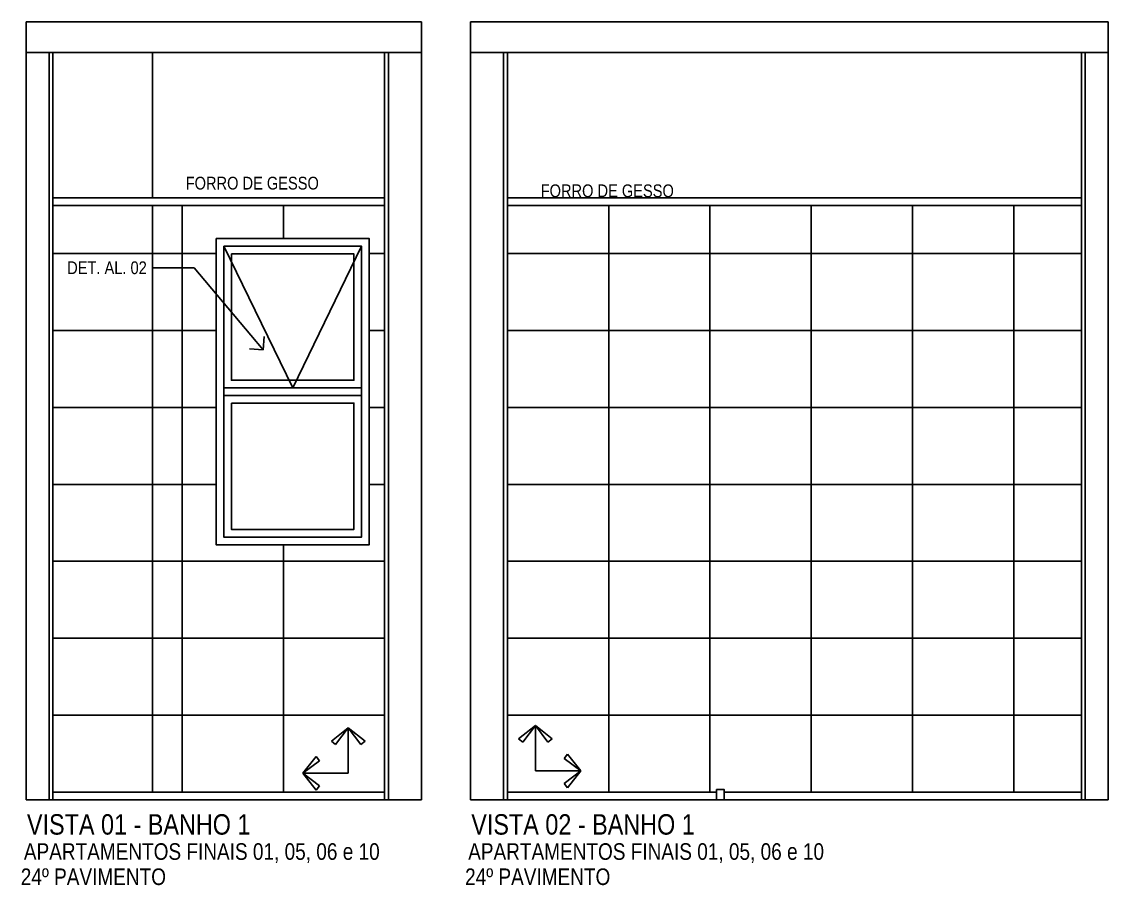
# Model space of a CAD drawing. Header units: metres. Extents: x 3 to 168, y -142 to 28.
# Drawn here: x 76.013 to 80.272, y -1.838 to 1.546 of the extents above; entities that cross this region are included whole.
import ezdxf
from ezdxf import colors
from ezdxf.entities.mleader import LeaderData, LeaderLine
from ezdxf.math import Vec2, Vec3

# ---------------------------------------------------------------- set-up
doc = ezdxf.new("R2010")
doc.units = ezdxf.units.M
doc.linetypes.add('DASHEDX2', pattern=[1.5, 1, -0.5])
for name, color, linetype in [('ARQ-ALV ACAB', 4, 'Continuous'), ('ARQ-ALV OSSO', 5, 'Continuous'), ('ARQ-AUX1', 1, 'Continuous'), ('ARQ-AUX2', 2, 'Continuous'), ('ARQ-CAX', 1, 'Continuous'), ('ARQ-CERÂMICA', 7, 'Continuous'), ('ARQ-PRJ', 7, 'DASHEDX2'), ('ARQ-SIM', 1, 'Continuous'), ('ARQ-TXT', 2, 'Continuous')]:
    doc.layers.add(name, color=color, linetype=linetype)
doc.styles.add('Adesa', font='ARIALN.TTF')

# ---------------------------------------------------------------- blocks, each defined once
blk = doc.blocks.new('V J 80x60')
at = {"flags": 128}
for points in [[(0, 1.2), (0.6, 1.2), (0.6, 0), (0, 0)], [(0.03, 1.17), (0.57, 1.17), (0.57, 0.615), (0.03, 0.615)], [(0.03, 1.17), (0.57, 1.17), (0.57, 0.03), (0.03, 0.03)], [(0.06, 1.14), (0.54, 1.14), (0.54, 0.645), (0.06, 0.645)], [(0.03, 0.585), (0.57, 0.585), (0.57, 0.03), (0.03, 0.03)], [(0.06, 0.555), (0.54, 0.555), (0.54, 0.06), (0.06, 0.06)]]:
    blk.add_lwpolyline(points, close=True, dxfattribs=at)
at = {"layer": 'ARQ-PRJ'}
blk.add_lwpolyline([(0.03, 1.17), (0.3, 0.615), (0.57, 1.17)], dxfattribs=at)
blk = doc.blocks.new('_Open90')
at = {"color": 0, "linetype": 'ByBlock', "lineweight": -2}
for p, q in [((0, 0), (-1, 0)), ((-0.5, 0.5), (0, 0)), ((0, 0), (-0.5, -0.5))]:
    blk.add_line(p, q, dxfattribs=at)
blk = doc.blocks.new('Seta para pag.piso')
for p, q in [((0, 0.1126), (-0.0418, 0.0796)), ((0, 0.1126), (-0.0312, 0.0715)), ((0, 0.1126), (0, 0)), ((0, 0.1126), (0.0418, 0.0795)), ((0, 0.1126), (0.0312, 0.0715)), ((-0.0418, 0.0796), (-0.0312, 0.0715)), ((0.0418, 0.0795), (0.0312, 0.0715)), ((-0.1126, 0), (-0.0795, 0.0418)), ((-0.1126, 0), (-0.0715, 0.0312)), ((-0.0795, 0.0418), (-0.0715, 0.0312)), ((-0.1126, 0), (0, 0)), ((-0.1126, 0), (-0.0796, -0.0418)), ((-0.1126, 0), (-0.0715, -0.0312)), ((-0.0796, -0.0418), (-0.0715, -0.0312))]:
    blk.add_line(p, q)
blk = doc.blocks.new('AREAS MOLHADAS')
at = {"layer": 'ARQ-CERÂMICA'}
h = blk.add_hatch(dxfattribs=at)
h.set_pattern_fill('LINE', color=256, scale=0.095)
h.set_pattern_definition([(0, (77.43547, -1.47352), (0, 0.301625), [])])
h.paths.add_polyline_path([(77.4355, 0.8265), (76.5254, 0.8265), (76.5254, 0.5817), (76.6893, 0.5817), (76.7753, 0.4793), (76.7753, 0.6965), (77.3753, 0.6965), (77.3753, -0.5035), (76.7753, -0.5035), (76.7753, 0.4793), (76.6893, 0.5817), (76.5254, 0.5817), (76.5254, -1.4735), (77.4355, -1.4735)])
h.paths.add_polyline_path([(76.5254, 0.8265), (76.1354, 0.8265), (76.1354, -1.4735), (76.5254, -1.4735)])
h.paths.add_polyline_path([(76.1821, 0.5298), (76.5191, 0.5298), (76.5191, 0.6339), (76.1821, 0.6339)], flags=24)
h = blk.add_hatch(dxfattribs=at)
h.set_pattern_fill('LINE', color=256, scale=0.125, angle=90)
h.set_pattern_definition([(90, (77.43547, -1.4735), (-0.396875, 2e-17), [])])
h.paths.add_polyline_path([(77.4355, 0.8265), (76.5254, 0.8265), (76.5254, 0.5817), (76.6893, 0.5817), (76.7753, 0.4793), (76.7753, 0.6965), (77.3753, 0.6965), (77.3753, -0.5035), (76.7753, -0.5035), (76.7753, 0.4793), (76.6893, 0.5817), (76.5254, 0.5817), (76.5254, -1.4735), (77.4355, -1.4735)])
h = blk.add_hatch(dxfattribs=at)
h.set_pattern_fill('LINE', color=256, scale=0.095)
h.set_pattern_definition([(0, (77.91672, -1.47352), (0, 0.301625), [])])
h.paths.add_polyline_path([(80.1667, 0.8265), (77.9167, 0.8265), (77.9167, -1.4735), (78.7367, -1.4735), (78.7367, -1.4635), (78.7667, -1.4635), (78.7667, -1.4735), (80.1667, -1.4735)])
h = blk.add_hatch(dxfattribs=at)
h.set_pattern_fill('LINE', color=256, scale=0.125, angle=90)
h.set_pattern_definition([(90, (77.9167, -1.4735), (-0.396875, 2e-17), [])])
h.paths.add_polyline_path([(80.1667, 0.8265), (77.9167, 0.8265), (77.9167, -1.4735), (78.7367, -1.4735), (78.7367, -1.4635), (78.7667, -1.4635), (78.7667, -1.4735), (80.1667, -1.4735)])
at = {"layer": 'ARQ-ALV ACAB'}
for p, q in [((76.1354, -1.5035), (76.1354, 1.4265)), ((77.4355, -1.5035), (77.4355, 1.4265)), ((77.9167, -1.5035), (77.9167, 1.4265)), ((80.1667, -1.5035), (80.1667, 1.4265)), ((76.1354, -1.4735), (77.4355, -1.4735)), ((78.7367, -1.4735), (77.9167, -1.4735)), ((80.1667, -1.4735), (78.7667, -1.4735))]:
    blk.add_line(p, q, dxfattribs=at)
blk.add_lwpolyline([(78.7367, -1.4635), (78.7667, -1.4635), (78.7667, -1.5035), (78.7367, -1.5035)], close=True, dxfattribs=at)
at = {"layer": 'ARQ-ALV OSSO'}
for p, q in [((76.0304, -1.5035), (76.0304, 1.4265)), ((76.1204, -1.5035), (76.1204, 1.4265)), ((77.4505, -1.5035), (77.4505, 1.4265)), ((77.5804, -1.5035), (77.5804, 1.4265)), ((77.7718, -1.5035), (77.7718, 1.4265)), ((77.9017, -1.5035), (77.9017, 1.4265)), ((80.1817, -1.5035), (80.1817, 1.4265)), ((80.2717, -1.5035), (80.2717, 1.4265)), ((76.0304, -1.5035), (77.5804, -1.5035)), ((80.2717, -1.5035), (77.7718, -1.5035))]:
    blk.add_line(p, q, dxfattribs=at)
at = {"layer": 'ARQ-AUX1'}
for p, q in [((76.1354, 0.8565), (77.4355, 0.8565)), ((80.1667, 0.8565), (77.9167, 0.8565)), ((76.1354, 0.8265), (77.4355, 0.8265)), ((80.1667, 0.8265), (77.9167, 0.8265))]:
    blk.add_line(p, q, dxfattribs=at)
at = {"layer": 'ARQ-AUX2'}
for p, q in [((77.5804, 1.5465), (76.0304, 1.5465)), ((77.7718, 1.5465), (80.2717, 1.5465)), ((77.5804, 1.4265), (76.0304, 1.4265)), ((76.5254, 0.8565), (76.5254, 1.4265)), ((77.7718, 1.4265), (80.2717, 1.4265)), ((76.5254, -1.4735), (76.5254, 0.8265))]:
    blk.add_line(p, q, dxfattribs=at)
for points in [[(76.0304, 1.5465), (76.0304, 1.4265)], [(77.5804, 1.5465), (77.5804, 1.4265)], [(77.7718, 1.5465), (77.7718, 1.4265)], [(80.2717, 1.5465), (80.2717, 1.4265)]]:
    blk.add_lwpolyline(points, dxfattribs=at)
at = {"layer": 'ARQ-CAX'}
blk.add_blockref('V J 80x60', (76.7753, -0.5035), dxfattribs=at)
at = {"layer": 'ARQ-CERÂMICA', "yscale": 1.58230973583663, "zscale": 1.58230973583663}
for p, xscale, rotation in [((77.2929, -1.3995), -1.58230973583663, 90), ((78.0264, -1.3902, 0), 1.58230973583663, 270)]:
    blk.add_blockref('Seta para pag.piso', p, dxfattribs=dict(at, xscale=xscale, rotation=rotation))
at = {"layer": 'ARQ-TXT', "style": 'Adesa'}
for s, height, p in [('FORRO DE GESSO', 0.05, (76.6559, 0.8888, 108.9697)), ('FORRO DE GESSO', 0.05, (78.0472, 0.8588, 108.9697)), ('APARTAMENTOS FINAIS 01, 05, 06 e 10', 0.065, (76.0217, -1.7386, 108.9697)), ('APARTAMENTOS FINAIS 01, 05, 06 e 10', 0.065, (77.7631, -1.7386, 108.9697)), ('24º PAVIMENTO', 0.065, (76.0096, -1.8374, 217.9394)), ('24º PAVIMENTO', 0.065, (77.751, -1.8374, 217.9394))]:
    blk.add_text(s, height=height, dxfattribs=at).set_placement(p)
at = {"layer": 'ARQ-TXT', "ltscale": 0.5, "style": 'Adesa'}
for s, p in [('VISTA 01 - BANHO 1', (76.0338, -1.6398)), ('VISTA 02 - BANHO 1', (77.7752, -1.6398))]:
    blk.add_text(s, height=0.08, dxfattribs=at).set_placement(p)
at = {"layer": 'ARQ-SIM'}
ml = blk.add_multileader_mtext('Standard', dxfattribs=at)
ml.set_content('DET. AL. 02', color=2, style='Adesa')
ml.set_leader_properties(color=256)
ml.set_arrow_properties(name='OPEN90')
ml.build(insert=Vec2(0, 0))
ml.multileader.update_dxf_attribs({"text_left_attachment_type": 2, "text_right_attachment_type": 2, "dogleg_length": 0.2, "arrow_head_size": 0.075})
ctx = ml.context
ctx.base_point, ctx.char_height, ctx.arrow_head_size, ctx.landing_gap_size, ctx.plane_origin = Vec3(76.1739, 0.5817), 0.05, 0.075, 0.025, Vec3(77.0589, 0.1343)
ctx.left_attachment, ctx.right_attachment, ctx.text_align_type = 2, 2, 2
notes = []
notes.append((ctx, [(1, (1, 1, 0), (76.6893, 0.5817), (-1, 0), 0.1608, [(0, [(76.9593, 0.2603)], 0, [])])]))
ctx.mtext.insert, ctx.mtext.alignment, ctx.mtext.flow_direction = Vec3(76.5035, 0.6072), 3, 5
for ctx, leaders in notes:
    for number, flags, end, landing, length, lines in leaders:
        leader = LeaderData()
        leader.index, (leader.has_last_leader_line, leader.has_dogleg_vector, leader.attachment_direction) = number, flags
        leader.last_leader_point, leader.dogleg_vector, leader.dogleg_length = Vec3(end), Vec3(landing), length
        for number, points, colour, breaks in lines:
            line = LeaderLine()
            line.index, line.vertices, line.color, line.breaks = number, Vec3.list(points), colors.encode_raw_color(colour), breaks
            leader.lines.append(line)
        ctx.leaders.append(leader)

msp = doc.modelspace()

# ---------------------------------------------------------------- block references
msp.add_blockref('AREAS MOLHADAS', (0, 0))

doc.saveas('drawing.dxf')
